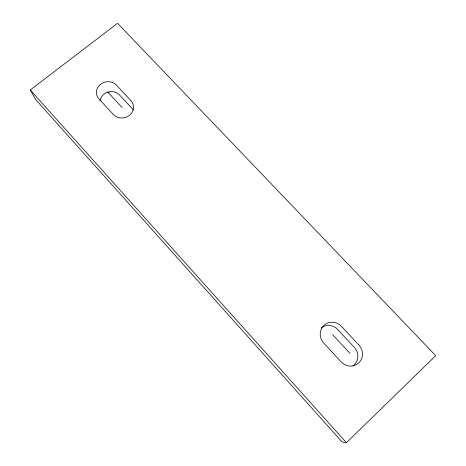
<?xml version="1.0" encoding="UTF-8"?>
<svg xmlns="http://www.w3.org/2000/svg" width="466" height="466" viewBox="0 0 466 466"><rect width="100%" height="100%" fill="white"/><g stroke="black" fill="none" stroke-linecap="round" stroke-linejoin="round"><path stroke-width="0.7" d="M346.413 442.7L435.722 355.686L117.572 23.3L30.278 89.979L35.8 99.689L342.201 442.03L346.413 442.7L30.278 89.979M133.486 110.028L119.459 94.953A11.027 10.031 -12.4 0 0 107.809 92.146A11.027 10.031 -12.4 0 0 100.056 101.035M107.722 91.971L122.139 107.529M332.602 334.629L349.983 353.385M352.809 365.961A12.46 11.871 53 0 0 354.405 347.485L337.6 329.427A12.291 11.801 49.7 0 0 321.132 328.047M130.888 100.592L116.459 85.127A11.365 10.287 -12.2 0 0 100.557 84.288A11.365 10.287 -12.2 0 0 98.938 98.862L113.337 114.502A11.423 10.427 -11.5 0 0 129.391 115.399A11.423 10.427 -11.5 0 0 130.888 100.592M358.872 344.997L341.485 326.357A12.699 12.174 48.8 0 0 323.975 325.373A12.699 12.174 48.8 0 0 323.666 342.959L341.042 361.832A12.879 12.256 52.2 0 0 358.738 362.886A12.879 12.256 52.2 0 0 358.872 344.997"/></g></svg>
